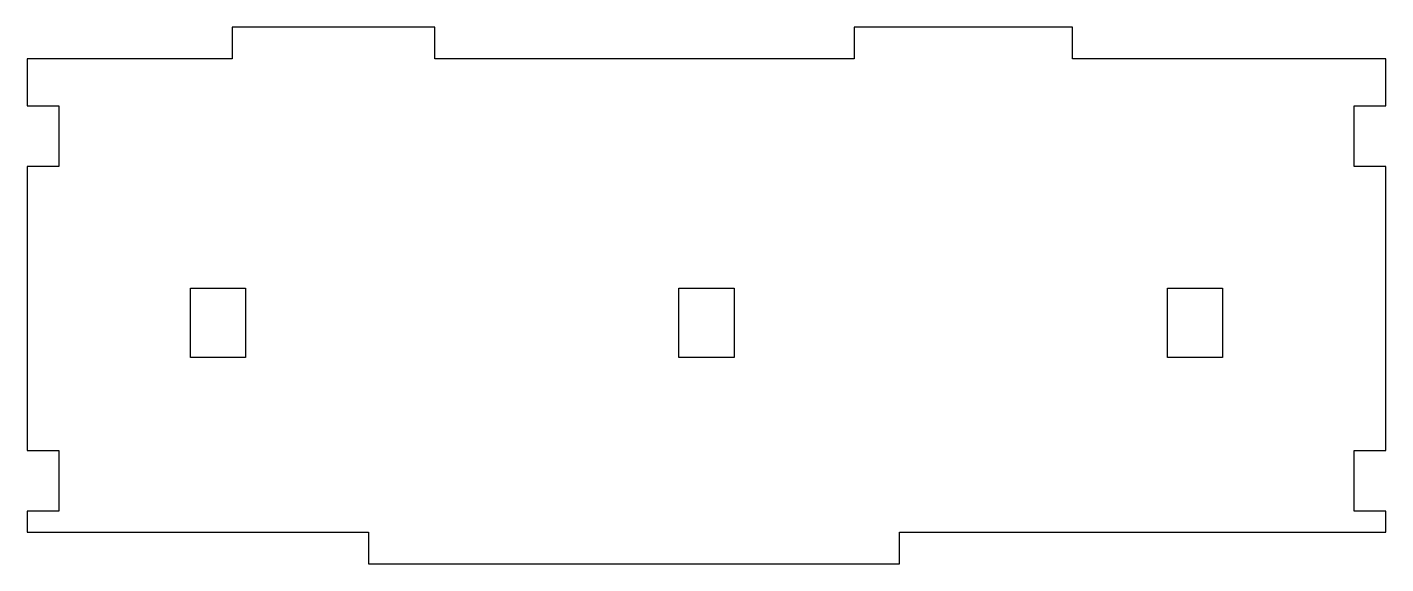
# Model space of a CAD drawing. Header units: millimetres. Extents: x -21.5 to 21.5, y -8.5 to 8.5.
import ezdxf

# ---------------------------------------------------------------- set-up
doc = ezdxf.new("R2010")
doc.units = ezdxf.units.MM
doc.layers.get('0').update_dxf_attribs({"linetype": 'CONTINUOUS'})

msp = doc.modelspace()

# ---------------------------------------------------------------- linework, layer by layer
for p, q in [((-8.598, 8.492), (-15.004, 8.492)), ((-15.004, 8.492), (-15.004, 7.492)), ((-8.598, 7.492), (-8.598, 8.492)), ((11.576, 8.492), (4.672, 8.492)), ((4.672, 8.492), (4.672, 7.492)), ((11.576, 7.492), (11.576, 8.492)), ((-15.004, 7.492), (-21.492, 7.492)), ((-21.492, 7.492), (-21.492, 6.006)), ((4.672, 7.492), (-8.598, 7.492)), ((21.492, 7.492), (11.576, 7.492)), ((21.492, 6.006), (21.492, 7.492)), ((-21.492, 6.006), (-20.492, 6.006)), ((-20.492, 6.006), (-20.492, 4.081)), ((20.492, 4.081), (20.492, 6.006)), ((20.492, 6.006), (21.492, 6.006)), ((-20.492, 4.081), (-21.492, 4.081)), ((-21.492, 4.081), (-21.492, -4.905)), ((21.492, 4.081), (20.492, 4.081)), ((21.492, -4.905), (21.492, 4.081)), ((-16.326, -1.963), (-16.326, 0.235)), ((-16.326, 0.235), (-14.583, 0.235)), ((-14.583, 0.235), (-14.583, -1.963)), ((-0.872, -1.963), (-0.872, 0.235)), ((-0.872, 0.235), (0.872, 0.235)), ((0.872, 0.235), (0.872, -1.963)), ((14.583, -1.963), (14.583, 0.235)), ((14.583, 0.235), (16.326, 0.235)), ((16.326, 0.235), (16.326, -1.963)), ((-14.583, -1.963), (-16.326, -1.963)), ((0.872, -1.963), (-0.872, -1.963)), ((16.326, -1.963), (14.583, -1.963)), ((-21.492, -4.905), (-20.492, -4.905)), ((-20.492, -4.905), (-20.492, -6.83)), ((20.492, -6.83), (20.492, -4.905)), ((20.492, -4.905), (21.492, -4.905)), ((-20.492, -6.83), (-21.492, -6.83)), ((-21.492, -6.83), (-21.492, -7.492)), ((21.492, -6.83), (20.492, -6.83)), ((21.492, -7.492), (21.492, -6.83)), ((-21.492, -7.492), (-10.696, -7.492)), ((-10.696, -7.492), (-10.696, -8.492)), ((6.104, -8.492), (6.104, -7.492)), ((6.104, -7.492), (21.492, -7.492)), ((-10.696, -8.492), (6.104, -8.492))]:
    msp.add_line(p, q)

doc.saveas('drawing.dxf')
